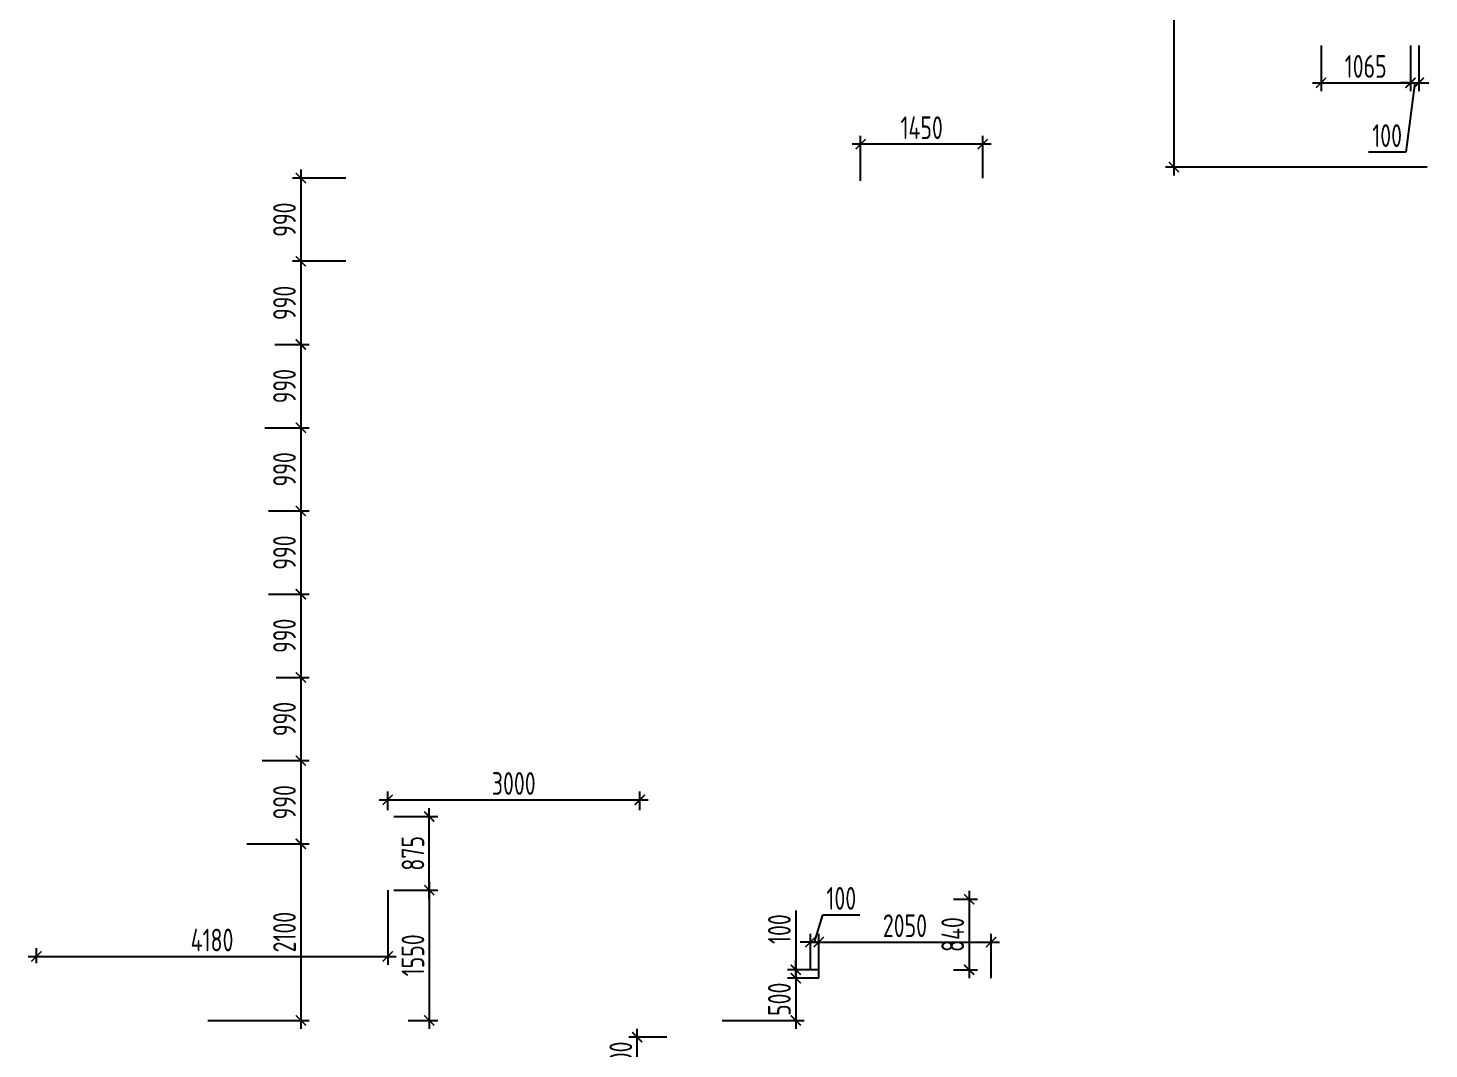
# Model space of a CAD drawing. Header units: millimetres. Extents: x -350007 to 535970, y -888 to 133718.
# Drawn here: x -77076 to -60405, y 82346 to 94491 of the extents above; entities that cross this region are included whole.
import ezdxf

# ---------------------------------------------------------------- set-up
doc = ezdxf.new("R2010")
doc.units = ezdxf.units.MM
doc.layers.add('АР_Размеры нов.', color=15, linetype='Continuous', lineweight=0)
doc.styles.add('ISOCPEUR', font='isocpeur.ttf', dxfattribs={"width": 0.7})
doc.dimstyles.new('R_100', dxfattribs={"dimtxt": 270, "dimasz": 120, "dimexe": 100, "dimexo": 0, "dimgap": 60, "dimtad": 1, "dimdec": 0, "dimrnd": 5, "dimzin": 0, "dimdsep": 46, "dimtxsty": 'ISOCPEUR', "dimblk": 'ARCHTICK', "dimcen": 0, "dimdle": 100, "dimclrd": 256, "dimclre": 256, "dimclrt": 256, "dimadec": 0, "dimazin": 0, "dimtfac": 2, "dimtdec": 0, "dimtofl": 0, "dimtmove": 1, "dimatfit": 3, "dimfxl": 1, "dimtvp": 3, "dimtolj": 1, "dimtzin": 0, "dimarcsym": 0})

# ---------------------------------------------------------------- blocks, each defined once
blk = doc.blocks.new('_ArchTick')
at = {"color": 0, "linetype": 'ByBlock', "const_width": 0.15}
blk.add_lwpolyline([(-0.5, -0.5), (0.5, 0.5)], dxfattribs=at)
blk = doc.blocks.new('*D2688')
at = {"layer": 'АР_Размеры нов.', "lineweight": -2, "ltscale": 100, "transparency": 16777216}
for p, q in [((-61690, 94281), (-61690, 93739)), ((-60625, 94281), (-60625, 93739)), ((-61790, 93839), (-60525, 93839))]:
    blk.add_line(p, q, dxfattribs=at)
at = {"layer": 'АР_Размеры нов.', "lineweight": -2, "ltscale": 100, "transparency": 16777216, "xscale": 120, "yscale": 120, "zscale": 120, "rotation": 180}
blk.add_blockref('_ArchTick', (-61690, 93839), dxfattribs=at)
at = {"layer": 'АР_Размеры нов.', "lineweight": -2, "ltscale": 100, "transparency": 16777216, "xscale": 120, "yscale": 120, "zscale": 120}
blk.add_blockref('_ArchTick', (-60625, 93839), dxfattribs=at)
at = {"layer": 'АР_Размеры нов.', "ltscale": 100, "transparency": 16777216, "insert": (-61158, 94034), "char_height": 270, "attachment_point": 5, "style": 'ISOCPEUR'}
blk.add_mtext('\\A1;1065', dxfattribs=at)
blk = doc.blocks.new('*D3058')
at = {"layer": 'АР_Размеры нов.', "lineweight": -2, "ltscale": 100, "transparency": 16777216}
for p, q in [((-67168, 92675), (-67168, 93210)), ((-65716, 92706), (-65716, 93210)), ((-65616, 93110), (-67268, 93110))]:
    blk.add_line(p, q, dxfattribs=at)
at = {"layer": 'АР_Размеры нов.', "lineweight": -2, "ltscale": 100, "transparency": 16777216, "xscale": 120, "yscale": 120, "zscale": 120, "rotation": 180}
blk.add_blockref('_ArchTick', (-67168, 93110), dxfattribs=at)
at = {"layer": 'АР_Размеры нов.', "lineweight": -2, "ltscale": 100, "transparency": 16777216, "xscale": 120, "yscale": 120, "zscale": 120}
blk.add_blockref('_ArchTick', (-65716, 93110), dxfattribs=at)
at = {"layer": 'АР_Размеры нов.', "ltscale": 100, "transparency": 16777216, "insert": (-66442, 93305), "char_height": 270, "attachment_point": 5, "style": 'ISOCPEUR'}
blk.add_mtext('\\A1;1450', dxfattribs=at)
blk = doc.blocks.new('*D3059')
at = {"layer": 'АР_Размеры нов.', "lineweight": -2, "ltscale": 100, "transparency": 16777216}
for p, q in [((-73296, 92706), (-73929, 92706)), ((-73829, 92806), (-73829, 91616)), ((-73296, 91716), (-73929, 91716))]:
    blk.add_line(p, q, dxfattribs=at)
at = {"layer": 'АР_Размеры нов.', "lineweight": -2, "ltscale": 100, "transparency": 16777216, "xscale": 120, "yscale": 120, "zscale": 120}
for p, rotation in [((-73829, 92706), 90), ((-73829, 91716), 270)]:
    blk.add_blockref('_ArchTick', p, dxfattribs=dict(at, rotation=rotation))
at = {"layer": 'АР_Размеры нов.', "ltscale": 100, "transparency": 16777216, "insert": (-74024, 92211), "char_height": 270, "attachment_point": 5, "rotation": 90, "style": 'ISOCPEUR'}
blk.add_mtext('\\A1;990', dxfattribs=at)
blk = doc.blocks.new('*D3060')
at = {"layer": 'АР_Размеры нов.', "lineweight": -2, "ltscale": 100, "transparency": 16777216}
for p, q in [((-73296, 91716), (-73929, 91716)), ((-73829, 91816), (-73829, 90626)), ((-74140, 90726), (-73729, 90726))]:
    blk.add_line(p, q, dxfattribs=at)
at = {"layer": 'АР_Размеры нов.', "lineweight": -2, "ltscale": 100, "transparency": 16777216, "xscale": 120, "yscale": 120, "zscale": 120}
for p, rotation in [((-73829, 91716), 90), ((-73829, 90726), 270)]:
    blk.add_blockref('_ArchTick', p, dxfattribs=dict(at, rotation=rotation))
at = {"layer": 'АР_Размеры нов.', "ltscale": 100, "transparency": 16777216, "insert": (-74024, 91221), "char_height": 270, "attachment_point": 5, "rotation": 90, "style": 'ISOCPEUR'}
blk.add_mtext('\\A1;990', dxfattribs=at)
blk = doc.blocks.new('*D3061')
at = {"layer": 'АР_Размеры нов.', "lineweight": -2, "ltscale": 100, "transparency": 16777216}
for p, q in [((-74140, 90726), (-73729, 90726)), ((-73829, 90826), (-73829, 89636)), ((-74258, 89736), (-73729, 89736))]:
    blk.add_line(p, q, dxfattribs=at)
at = {"layer": 'АР_Размеры нов.', "lineweight": -2, "ltscale": 100, "transparency": 16777216, "xscale": 120, "yscale": 120, "zscale": 120}
for p, rotation in [((-73829, 90726), 90), ((-73829, 89736), 270)]:
    blk.add_blockref('_ArchTick', p, dxfattribs=dict(at, rotation=rotation))
at = {"layer": 'АР_Размеры нов.', "ltscale": 100, "transparency": 16777216, "insert": (-74024, 90231), "char_height": 270, "attachment_point": 5, "rotation": 90, "style": 'ISOCPEUR'}
blk.add_mtext('\\A1;990', dxfattribs=at)
blk = doc.blocks.new('*D3062')
at = {"layer": 'АР_Размеры нов.', "lineweight": -2, "ltscale": 100, "transparency": 16777216}
for p, q in [((-74258, 89736), (-73729, 89736)), ((-73829, 89836), (-73829, 88646)), ((-74214, 88746), (-73729, 88746))]:
    blk.add_line(p, q, dxfattribs=at)
at = {"layer": 'АР_Размеры нов.', "lineweight": -2, "ltscale": 100, "transparency": 16777216, "xscale": 120, "yscale": 120, "zscale": 120}
for p, rotation in [((-73829, 89736), 90), ((-73829, 88746), 270)]:
    blk.add_blockref('_ArchTick', p, dxfattribs=dict(at, rotation=rotation))
at = {"layer": 'АР_Размеры нов.', "ltscale": 100, "transparency": 16777216, "insert": (-74024, 89241), "char_height": 270, "attachment_point": 5, "rotation": 90, "style": 'ISOCPEUR'}
blk.add_mtext('\\A1;990', dxfattribs=at)
blk = doc.blocks.new('*D3063')
at = {"layer": 'АР_Размеры нов.', "lineweight": -2, "ltscale": 100, "transparency": 16777216}
for p, q in [((-74214, 88746), (-73729, 88746)), ((-73829, 88846), (-73829, 87656)), ((-74214, 87756), (-73729, 87756))]:
    blk.add_line(p, q, dxfattribs=at)
at = {"layer": 'АР_Размеры нов.', "lineweight": -2, "ltscale": 100, "transparency": 16777216, "xscale": 120, "yscale": 120, "zscale": 120}
for p, rotation in [((-73829, 88746), 90), ((-73829, 87756), 270)]:
    blk.add_blockref('_ArchTick', p, dxfattribs=dict(at, rotation=rotation))
at = {"layer": 'АР_Размеры нов.', "ltscale": 100, "transparency": 16777216, "insert": (-74024, 88251), "char_height": 270, "attachment_point": 5, "rotation": 90, "style": 'ISOCPEUR'}
blk.add_mtext('\\A1;990', dxfattribs=at)
blk = doc.blocks.new('*D3064')
at = {"layer": 'АР_Размеры нов.', "lineweight": -2, "ltscale": 100, "transparency": 16777216}
for p, q in [((-73829, 87856), (-73829, 86666)), ((-74214, 87756), (-73729, 87756)), ((-74125, 86766), (-73729, 86766))]:
    blk.add_line(p, q, dxfattribs=at)
at = {"layer": 'АР_Размеры нов.', "lineweight": -2, "ltscale": 100, "transparency": 16777216, "xscale": 120, "yscale": 120, "zscale": 120}
for p, rotation in [((-73829, 87756), 90), ((-73829, 86766), 270)]:
    blk.add_blockref('_ArchTick', p, dxfattribs=dict(at, rotation=rotation))
at = {"layer": 'АР_Размеры нов.', "ltscale": 100, "transparency": 16777216, "insert": (-74024, 87261), "char_height": 270, "attachment_point": 5, "rotation": 90, "style": 'ISOCPEUR'}
blk.add_mtext('\\A1;990', dxfattribs=at)
blk = doc.blocks.new('*D3065')
at = {"layer": 'АР_Размеры нов.', "lineweight": -2, "ltscale": 100, "transparency": 16777216}
for p, q in [((-73829, 86866), (-73829, 85676)), ((-74125, 86766), (-73729, 86766)), ((-74288, 85776), (-73729, 85776))]:
    blk.add_line(p, q, dxfattribs=at)
at = {"layer": 'АР_Размеры нов.', "lineweight": -2, "ltscale": 100, "transparency": 16777216, "xscale": 120, "yscale": 120, "zscale": 120}
for p, rotation in [((-73829, 86766), 90), ((-73829, 85776), 270)]:
    blk.add_blockref('_ArchTick', p, dxfattribs=dict(at, rotation=rotation))
at = {"layer": 'АР_Размеры нов.', "ltscale": 100, "transparency": 16777216, "insert": (-74024, 86271), "char_height": 270, "attachment_point": 5, "rotation": 90, "style": 'ISOCPEUR'}
blk.add_mtext('\\A1;990', dxfattribs=at)
blk = doc.blocks.new('*D3066')
at = {"layer": 'АР_Размеры нов.', "lineweight": -2, "ltscale": 100, "transparency": 16777216}
for p, q in [((-73829, 85876), (-73829, 84686)), ((-74288, 85776), (-73729, 85776)), ((-74199, 84786), (-73729, 84786))]:
    blk.add_line(p, q, dxfattribs=at)
at = {"layer": 'АР_Размеры нов.', "lineweight": -2, "ltscale": 100, "transparency": 16777216, "xscale": 120, "yscale": 120, "zscale": 120}
for p, rotation in [((-73829, 85776), 90), ((-73829, 84786), 270)]:
    blk.add_blockref('_ArchTick', p, dxfattribs=dict(at, rotation=rotation))
at = {"layer": 'АР_Размеры нов.', "ltscale": 100, "transparency": 16777216, "insert": (-74024, 85281), "char_height": 270, "attachment_point": 5, "rotation": 90, "style": 'ISOCPEUR'}
blk.add_mtext('\\A1;990', dxfattribs=at)
blk = doc.blocks.new('*D3067')
at = {"layer": 'АР_Размеры нов.', "lineweight": -2, "ltscale": 100, "transparency": 16777216}
for p, q in [((-73829, 84886), (-73829, 82586)), ((-74473, 84786), (-73729, 84786)), ((-74935, 82686), (-73729, 82686))]:
    blk.add_line(p, q, dxfattribs=at)
at = {"layer": 'АР_Размеры нов.', "lineweight": -2, "ltscale": 100, "transparency": 16777216, "xscale": 120, "yscale": 120, "zscale": 120}
for p, rotation in [((-73829, 84786), 90), ((-73829, 82686), 270)]:
    blk.add_blockref('_ArchTick', p, dxfattribs=dict(at, rotation=rotation))
at = {"layer": 'АР_Размеры нов.', "ltscale": 100, "transparency": 16777216, "insert": (-74024, 83736), "char_height": 270, "attachment_point": 5, "rotation": 90, "style": 'ISOCPEUR'}
blk.add_mtext('\\A1;2100', dxfattribs=at)
blk = doc.blocks.new('*D1878')
at = {"layer": 'АР_Размеры нов.', "lineweight": -2, "ltscale": 500, "transparency": 16777216}
for p, q in [((-65877, 84226), (-65877, 83188)), ((-66065, 84126), (-65777, 84126)), ((-66065, 83288), (-65777, 83288))]:
    blk.add_line(p, q, dxfattribs=at)
at = {"layer": 'АР_Размеры нов.', "lineweight": -2, "ltscale": 500, "transparency": 16777216, "xscale": 120, "yscale": 120, "zscale": 120}
for p, rotation in [((-65877, 84126), 90), ((-65877, 83288), 270)]:
    blk.add_blockref('_ArchTick', p, dxfattribs=dict(at, rotation=rotation))
at = {"layer": 'АР_Размеры нов.', "lineweight": 13, "ltscale": 500, "transparency": 16777216, "insert": (-66072, 83707), "char_height": 270, "attachment_point": 5, "rotation": 90, "style": 'ISOCPEUR'}
blk.add_mtext('\\A1;840', dxfattribs=at)
blk = doc.blocks.new('*D1925')
at = {"layer": 'АР_Размеры нов.', "lineweight": -2, "ltscale": 500, "transparency": 16777216}
for p, q in [((-69827, 81886), (-69827, 82586)), ((-69476, 82486), (-69927, 82486)), ((-69591, 81986), (-69927, 81986))]:
    blk.add_line(p, q, dxfattribs=at)
at = {"layer": 'АР_Размеры нов.', "lineweight": -2, "ltscale": 500, "transparency": 16777216, "xscale": 120, "yscale": 120, "zscale": 120}
for p, rotation in [((-69827, 82486), 90), ((-69827, 81986), 270)]:
    blk.add_blockref('_ArchTick', p, dxfattribs=dict(at, rotation=rotation))
at = {"layer": 'АР_Размеры нов.', "lineweight": 13, "ltscale": 500, "transparency": 16777216, "insert": (-70022, 82236), "char_height": 270, "attachment_point": 5, "rotation": 90, "style": 'ISOCPEUR'}
blk.add_mtext('\\A1;500', dxfattribs=at)
blk = doc.blocks.new('*D2329')
at = {"layer": 'АР_Размеры нов.', "lineweight": -2, "ltscale": 500, "transparency": 16777216}
for p, q in [((-60625, 94281), (-60625, 93739)), ((-60525, 94281), (-60525, 93739)), ((-60625, 93839), (-60745, 93839)), ((-60575, 93839), (-60682, 93016)), ((-60625, 93839), (-60525, 93839)), ((-60525, 93839), (-60405, 93839)), ((-60682, 93016), (-61124, 93016))]:
    blk.add_line(p, q, dxfattribs=at)
at = {"layer": 'АР_Размеры нов.', "lineweight": -2, "ltscale": 500, "transparency": 16777216, "xscale": 120, "yscale": 120, "zscale": 120}
blk.add_blockref('_ArchTick', (-60625, 93839), dxfattribs=at)
at = {"layer": 'АР_Размеры нов.', "lineweight": -2, "ltscale": 500, "transparency": 16777216, "xscale": 120, "yscale": 120, "zscale": 120, "rotation": 180}
blk.add_blockref('_ArchTick', (-60525, 93839), dxfattribs=at)
at = {"layer": 'АР_Размеры нов.', "lineweight": 13, "ltscale": 500, "transparency": 16777216, "insert": (-60903, 93211), "char_height": 270, "attachment_point": 5, "style": 'ISOCPEUR'}
blk.add_mtext('\\A1;100', dxfattribs=at)
blk = doc.blocks.new('*D2338')
at = {"layer": 'АР_Размеры нов.', "lineweight": -2, "ltscale": 500, "transparency": 16777216}
for p, q in [((-67666, 83188), (-67666, 83717)), ((-65616, 83188), (-65616, 83717)), ((-67766, 83617), (-65516, 83617))]:
    blk.add_line(p, q, dxfattribs=at)
at = {"layer": 'АР_Размеры нов.', "lineweight": -2, "ltscale": 500, "transparency": 16777216, "xscale": 120, "yscale": 120, "zscale": 120, "rotation": 180}
blk.add_blockref('_ArchTick', (-67666, 83617), dxfattribs=at)
at = {"layer": 'АР_Размеры нов.', "lineweight": -2, "ltscale": 500, "transparency": 16777216, "xscale": 120, "yscale": 120, "zscale": 120}
blk.add_blockref('_ArchTick', (-65616, 83617), dxfattribs=at)
at = {"layer": 'АР_Размеры нов.', "lineweight": 13, "ltscale": 500, "transparency": 16777216, "insert": (-66641, 83812), "char_height": 270, "attachment_point": 5, "style": 'ISOCPEUR'}
blk.add_mtext('\\A1;2050', dxfattribs=at)
blk = doc.blocks.new('*D2339')
at = {"layer": 'АР_Размеры нов.', "lineweight": -2, "ltscale": 500, "transparency": 16777216}
for p, q in [((-67716, 83617), (-67618, 83942)), ((-67618, 83942), (-67177, 83942)), ((-67766, 83288), (-67766, 83717)), ((-67666, 83188), (-67666, 83717)), ((-67766, 83617), (-67886, 83617)), ((-67666, 83617), (-67766, 83617)), ((-67666, 83617), (-67546, 83617))]:
    blk.add_line(p, q, dxfattribs=at)
at = {"layer": 'АР_Размеры нов.', "lineweight": -2, "ltscale": 500, "transparency": 16777216, "xscale": 120, "yscale": 120, "zscale": 120}
blk.add_blockref('_ArchTick', (-67766, 83617), dxfattribs=at)
at = {"layer": 'АР_Размеры нов.', "lineweight": -2, "ltscale": 500, "transparency": 16777216, "xscale": 120, "yscale": 120, "zscale": 120, "rotation": 180}
blk.add_blockref('_ArchTick', (-67666, 83617), dxfattribs=at)
at = {"layer": 'АР_Размеры нов.', "lineweight": 13, "ltscale": 500, "transparency": 16777216, "insert": (-67398, 84137), "char_height": 270, "attachment_point": 5, "style": 'ISOCPEUR'}
blk.add_mtext('\\A1;100', dxfattribs=at)
blk = doc.blocks.new('*D2340')
at = {"layer": 'АР_Размеры нов.', "lineweight": -2, "ltscale": 500, "transparency": 16777216}
for p, q in [((-67666, 83188), (-68040, 83188)), ((-67940, 83288), (-67940, 82586)), ((-68816, 82686), (-67840, 82686))]:
    blk.add_line(p, q, dxfattribs=at)
at = {"layer": 'АР_Размеры нов.', "lineweight": -2, "ltscale": 500, "transparency": 16777216, "xscale": 120, "yscale": 120, "zscale": 120}
for p, rotation in [((-67940, 83188), 90), ((-67940, 82686), 270)]:
    blk.add_blockref('_ArchTick', p, dxfattribs=dict(at, rotation=rotation))
at = {"layer": 'АР_Размеры нов.', "lineweight": 13, "ltscale": 500, "transparency": 16777216, "insert": (-68135, 82937), "char_height": 270, "attachment_point": 5, "rotation": 90, "style": 'ISOCPEUR'}
blk.add_mtext('\\A1;500', dxfattribs=at)
blk = doc.blocks.new('*D2345')
at = {"layer": 'АР_Размеры нов.', "lineweight": -2, "ltscale": 500, "transparency": 16777216}
for p, q in [((-67940, 83993), (-67940, 83288)), ((-67940, 83288), (-67940, 83408)), ((-67666, 83288), (-68040, 83288)), ((-67666, 83188), (-68040, 83188)), ((-67940, 83188), (-67940, 83288)), ((-67940, 83188), (-67940, 83068))]:
    blk.add_line(p, q, dxfattribs=at)
at = {"layer": 'АР_Размеры нов.', "lineweight": -2, "ltscale": 500, "transparency": 16777216, "xscale": 120, "yscale": 120, "zscale": 120}
for p, rotation in [((-67940, 83288), 270), ((-67940, 83188), 90)]:
    blk.add_blockref('_ArchTick', p, dxfattribs=dict(at, rotation=rotation))
at = {"layer": 'АР_Размеры нов.', "lineweight": 13, "ltscale": 500, "transparency": 16777216, "insert": (-68135, 83772), "char_height": 270, "attachment_point": 5, "rotation": 90, "style": 'ISOCPEUR'}
blk.add_mtext('\\A1;100', dxfattribs=at)
blk = doc.blocks.new('*D2346')
at = {"layer": 'АР_Размеры нов.', "lineweight": -2, "ltscale": 500, "transparency": 16777216}
for p, q in [((-72721, 84235), (-72201, 84235)), ((-72301, 84335), (-72301, 82586)), ((-72553, 82686), (-72201, 82686))]:
    blk.add_line(p, q, dxfattribs=at)
at = {"layer": 'АР_Размеры нов.', "lineweight": -2, "ltscale": 500, "transparency": 16777216, "xscale": 120, "yscale": 120, "zscale": 120}
for p, rotation in [((-72301, 84235), 90), ((-72301, 82686), 270)]:
    blk.add_blockref('_ArchTick', p, dxfattribs=dict(at, rotation=rotation))
at = {"layer": 'АР_Размеры нов.', "lineweight": 13, "ltscale": 500, "transparency": 16777216, "insert": (-72496, 83460), "char_height": 270, "attachment_point": 5, "rotation": 90, "style": 'ISOCPEUR'}
blk.add_mtext('\\A1;1550', dxfattribs=at)
blk = doc.blocks.new('*D2347')
at = {"layer": 'АР_Размеры нов.', "lineweight": -2, "ltscale": 500, "transparency": 16777216}
for p, q in [((-72301, 84135), (-72301, 85210)), ((-72721, 85110), (-72201, 85110)), ((-72721, 84235), (-72201, 84235))]:
    blk.add_line(p, q, dxfattribs=at)
at = {"layer": 'АР_Размеры нов.', "lineweight": -2, "ltscale": 500, "transparency": 16777216, "xscale": 120, "yscale": 120, "zscale": 120}
for p, rotation in [((-72301, 85110), 90), ((-72301, 84235), 270)]:
    blk.add_blockref('_ArchTick', p, dxfattribs=dict(at, rotation=rotation))
at = {"layer": 'АР_Размеры нов.', "lineweight": 13, "ltscale": 500, "transparency": 16777216, "insert": (-72496, 84673), "char_height": 270, "attachment_point": 5, "rotation": 90, "style": 'ISOCPEUR'}
blk.add_mtext('\\A1;875', dxfattribs=at)
blk = doc.blocks.new('*D2348')
at = {"layer": 'АР_Размеры нов.', "lineweight": -2, "ltscale": 500, "transparency": 16777216}
for p, q in [((-72796, 85185), (-72796, 85409)), ((-69796, 85185), (-69796, 85409)), ((-72896, 85309), (-69696, 85309))]:
    blk.add_line(p, q, dxfattribs=at)
at = {"layer": 'АР_Размеры нов.', "lineweight": -2, "ltscale": 500, "transparency": 16777216, "xscale": 120, "yscale": 120, "zscale": 120, "rotation": 180}
blk.add_blockref('_ArchTick', (-72796, 85309), dxfattribs=at)
at = {"layer": 'АР_Размеры нов.', "lineweight": -2, "ltscale": 500, "transparency": 16777216, "xscale": 120, "yscale": 120, "zscale": 120}
blk.add_blockref('_ArchTick', (-69796, 85309), dxfattribs=at)
at = {"layer": 'АР_Размеры нов.', "lineweight": 13, "ltscale": 500, "transparency": 16777216, "insert": (-71296, 85504), "char_height": 270, "attachment_point": 5, "style": 'ISOCPEUR'}
blk.add_mtext('\\A1;3000', dxfattribs=at)
blk = doc.blocks.new('*D2349')
at = {"layer": 'АР_Размеры нов.', "lineweight": -2, "ltscale": 500, "transparency": 16777216}
for p, q in [((-72796, 84235), (-72796, 83347)), ((-76976, 83368), (-76976, 83547)), ((-77076, 83447), (-72696, 83447))]:
    blk.add_line(p, q, dxfattribs=at)
at = {"layer": 'АР_Размеры нов.', "lineweight": -2, "ltscale": 500, "transparency": 16777216, "xscale": 120, "yscale": 120, "zscale": 120, "rotation": 180}
blk.add_blockref('_ArchTick', (-76976, 83447), dxfattribs=at)
at = {"layer": 'АР_Размеры нов.', "lineweight": -2, "ltscale": 500, "transparency": 16777216, "xscale": 120, "yscale": 120, "zscale": 120}
blk.add_blockref('_ArchTick', (-72796, 83447), dxfattribs=at)
at = {"layer": 'АР_Размеры нов.', "lineweight": 13, "ltscale": 500, "transparency": 16777216, "insert": (-74886, 83642), "char_height": 270, "attachment_point": 5, "style": 'ISOCPEUR'}
blk.add_mtext('\\A1;4180', dxfattribs=at)
blk = doc.blocks.new('*D26464')
at = {"layer": 'АР_Размеры нов.', "lineweight": -2, "transparency": 16777216}
for p, q in [((-60425, 96886), (-63540, 96886)), ((-63440, 96986), (-63440, 92736)), ((-60425, 92836), (-63540, 92836))]:
    blk.add_line(p, q, dxfattribs=at)
at = {"layer": 'АР_Размеры нов.', "lineweight": -2, "transparency": 16777216, "xscale": 120, "yscale": 120, "zscale": 120}
for p, rotation in [((-63440, 96886), 90), ((-63440, 92836), 270)]:
    blk.add_blockref('_ArchTick', p, dxfattribs=dict(at, rotation=rotation))
at = {"layer": 'АР_Размеры нов.', "transparency": 16777216, "insert": (-63635, 94861), "char_height": 270, "attachment_point": 5, "rotation": 90, "style": 'ISOCPEUR'}
blk.add_mtext('\\A1;4050', dxfattribs=at)

msp = doc.modelspace()

# ---------------------------------------------------------------- dimensions: what is measured, and where the dimension line sits
at = {"layer": 'АР_Размеры нов.'}
dim = msp.add_linear_dim(base=(-63439.6, 92835.7), p1=(-60425.2, 96885.7), p2=(-60425.1, 92835.7), angle=90, dimstyle='R_100', override={"dimpost": '\\X'}, dxfattribs=at)
dim.commit()
dim.dimension.update_dxf_attribs({"geometry": '*D26464', "text_midpoint": (-63634.6, 94860.7)})
at = {"layer": 'АР_Размеры нов.', "ltscale": 100}
for base, p1, p2, picture, middle in [((-60625.4, 93839), (-61690.4, 94280.8), (-60625.4, 94280.5), '*D2688', (-61157.9, 94034)), ((-67168.3, 93110.4), (-65715.9, 92705.7), (-67168.3, 92674.6), '*D3058', (-66442.1, 93305.4))]:
    dim = msp.add_linear_dim(base=base, p1=p1, p2=p2, dimstyle='R_100', override={"dimpost": '\\X', "dimfxl": 2.5, "dimarcsym": 2}, dxfattribs=at)
    dim.commit()
    dim.dimension.update_dxf_attribs({"geometry": picture, "text_midpoint": middle})
at = {"layer": 'АР_Размеры нов.', "lineweight": 13, "ltscale": 500}
dim = msp.add_linear_dim(base=(-60525.2, 93839), p1=(-60625.4, 94280.5), p2=(-60525.2, 94280.7), dimstyle='R_100', override={"dimpost": '\\X', "dimfxl": 2.5, "dimarcsym": 2}, dxfattribs=at)
dim.commit()
dim.dimension.update_dxf_attribs({"geometry": '*D2329', "text_midpoint": (-60742.4, 93016.3), "dimtype": 160})
at = {"layer": 'АР_Размеры нов.', "ltscale": 100}
for base, p1, p2, picture, middle in [((-73828.9, 91715.7), (-73295.8, 92705.7), (-73295.8, 91715.7), '*D3059', (-74023.9, 92210.7)), ((-73828.9, 90725.7), (-73295.8, 91715.7), (-74139.8, 90725.7), '*D3060', (-74023.9, 91220.7)), ((-73828.9, 89735.7), (-74139.8, 90725.7), (-74258.3, 89735.7), '*D3061', (-74023.9, 90230.7)), ((-73828.9, 88745.7), (-74258.3, 89735.7), (-74213.9, 88745.7), '*D3062', (-74023.9, 89240.7)), ((-73828.9, 87755.7), (-74213.9, 88745.7), (-74213.9, 87755.7), '*D3063', (-74023.9, 88250.7)), ((-73828.9, 86765.7), (-74213.9, 87755.7), (-74125, 86765.7), '*D3064', (-74023.9, 87260.7)), ((-73828.9, 85775.7), (-74125, 86765.7), (-74287.9, 85775.7), '*D3065', (-74023.9, 86270.7)), ((-73828.9, 84785.7), (-74287.9, 85775.7), (-74199.2, 84785.7), '*D3066', (-74023.9, 85280.7)), ((-73828.9, 82685.7), (-74473.5, 84785.7), (-74935.3, 82685.7), '*D3067', (-74023.9, 83735.7))]:
    dim = msp.add_linear_dim(base=base, p1=p1, p2=p2, angle=90, dimstyle='R_100', override={"dimpost": '\\X', "dimfxl": 2.5, "dimarcsym": 2}, dxfattribs=at)
    dim.commit()
    dim.dimension.update_dxf_attribs({"geometry": picture, "text_midpoint": middle})
at = {"layer": 'АР_Размеры нов.', "lineweight": 13, "ltscale": 500}
for base, p1, p2, picture, middle in [((-69795.9, 85308.8), (-72795.9, 85185.3), (-69795.9, 85185.3), '*D2348', (-71295.9, 85503.8)), ((-72795.9, 83447.5), (-76975.9, 83368.5), (-72795.9, 84235.3), '*D2349', (-74885.9, 83642.5)), ((-67765.9, 83617.3), (-67665.9, 83188.1), (-67765.9, 83288.1), '*D2339', (-67558.4, 84137.3)), ((-65615.9, 83617.3), (-67665.9, 83188.1), (-65615.9, 83188.1), '*D2338', (-66640.9, 83812.3))]:
    dim = msp.add_linear_dim(base=base, p1=p1, p2=p2, dimstyle='R_100', override={"dimpost": '\\X'}, dxfattribs=at)
    dim.commit()
    dim.dimension.update_dxf_attribs({"geometry": picture, "text_midpoint": middle})
for base, p1, p2, picture, middle in [((-72301.2, 85110.3), (-72720.9, 84235.3), (-72720.9, 85110.3), '*D2347', (-72496.2, 84672.8)), ((-72301.2, 82685.7), (-72720.9, 84235.3), (-72552.6, 82685.7), '*D2346', (-72496.2, 83460.5)), ((-65877.1, 83288.1), (-66064.9, 84125.7), (-66064.9, 83288.1), '*D1878', (-66072.1, 83706.9)), ((-67940.5, 82685.7), (-67665.9, 83188.1), (-68815.7, 82685.7), '*D2340', (-68135.5, 82936.9)), ((-69826.9, 82485.7), (-69591.2, 81986.1), (-69476.2, 82485.7), '*D1925', (-70021.9, 82235.9))]:
    dim = msp.add_linear_dim(base=base, p1=p1, p2=p2, angle=90, dimstyle='R_100', override={"dimpost": '\\X'}, dxfattribs=at)
    dim.commit()
    dim.dimension.update_dxf_attribs({"geometry": picture, "text_midpoint": middle})
dim = msp.add_linear_dim(base=(-67940.5, 83288.1), p1=(-67665.9, 83188.1), p2=(-67665.9, 83288.1), angle=90, dimstyle='R_100', override={"dimpost": '\\X'}, dxfattribs=at)
dim.commit()
dim.dimension.update_dxf_attribs({"geometry": '*D2345', "text_midpoint": (-68132.6, 83772.3), "dimtype": 160})

doc.saveas('drawing.dxf')
